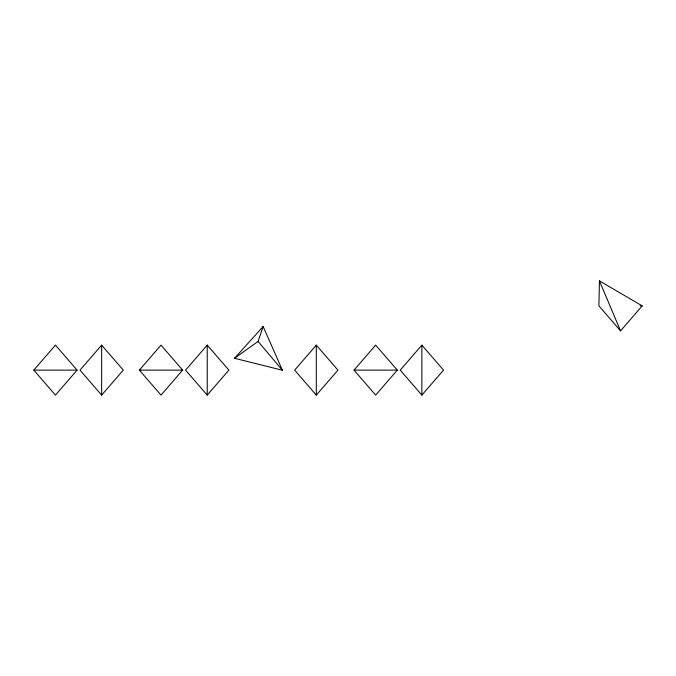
<?xml version="1.0" encoding="UTF-8"?>
<svg xmlns="http://www.w3.org/2000/svg" width="676" height="676" viewBox="0 0 676 676"><rect width="100%" height="100%" fill="white"/><g stroke="black" fill="none" stroke-linecap="round" stroke-linejoin="round"><path stroke-width="1.01" d="M599.435 280.878L598.902 305.873L620.551 330.868L642.2 305.873L599.435 280.878L620.551 330.868M234.538 358.288L258.071 341.439L263.15 326.5L282.424 370.245L234.538 358.288L263.15 326.5M33.8 370.127L55.449 345.132L77.098 370.127L55.449 395.122L33.8 370.127L77.098 370.127M101.653 345.132L80.005 370.127L101.653 395.122L123.302 370.127L101.653 345.132L101.653 395.122M139.366 370.127L161.015 345.132L182.664 370.127L161.015 395.122L139.366 370.127L182.664 370.127M207.228 345.132L185.579 370.127L207.228 395.122L228.877 370.127L207.228 345.132L207.228 395.122M316.3 345.132L294.651 370.127L316.3 395.122L337.949 370.127L316.3 345.132L316.3 395.122M354.013 370.127L375.662 345.132L397.311 370.127L375.662 395.122L354.013 370.127L397.311 370.127M421.866 345.132L400.226 370.127L421.866 395.122L443.515 370.127L421.866 345.132L421.866 395.122M640.138 305.873L642.2 305.873M258.071 341.439L282.424 370.245"/></g></svg>
